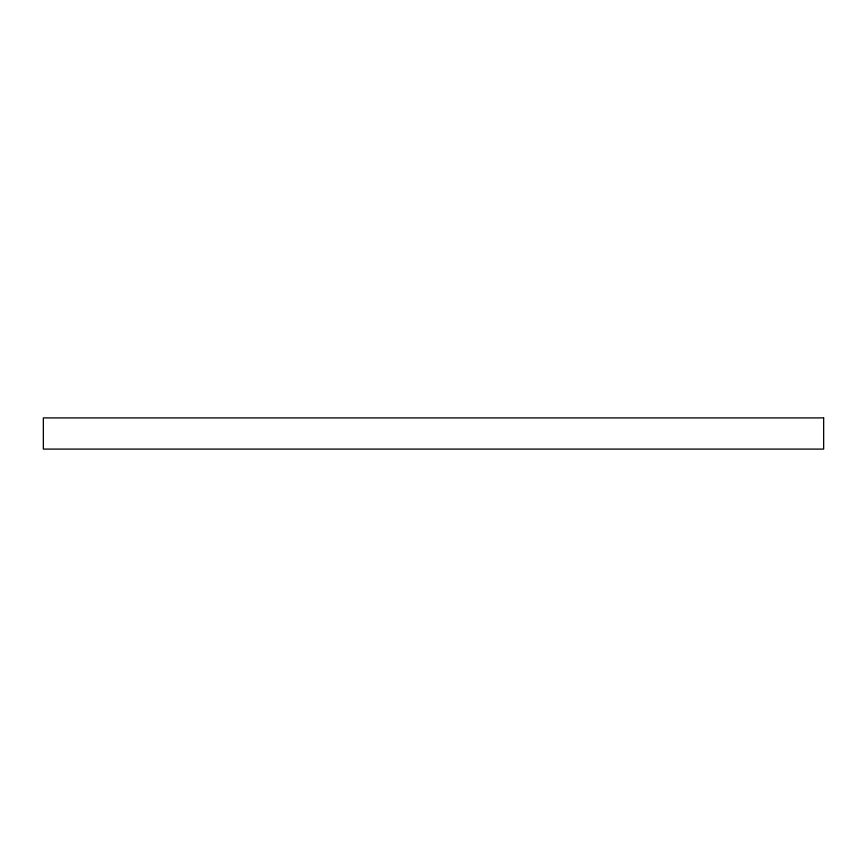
<?xml version="1.0" encoding="UTF-8"?>
<svg xmlns="http://www.w3.org/2000/svg" width="867" height="867" viewBox="0 0 867 867"><rect width="100%" height="100%" fill="white"/><g stroke="black" fill="none" stroke-linecap="round" stroke-linejoin="round"><path stroke-width="1.3" d="M823.65 417.905L43.35 417.905L43.35 449.095L823.65 449.095L823.65 417.905"/></g></svg>
